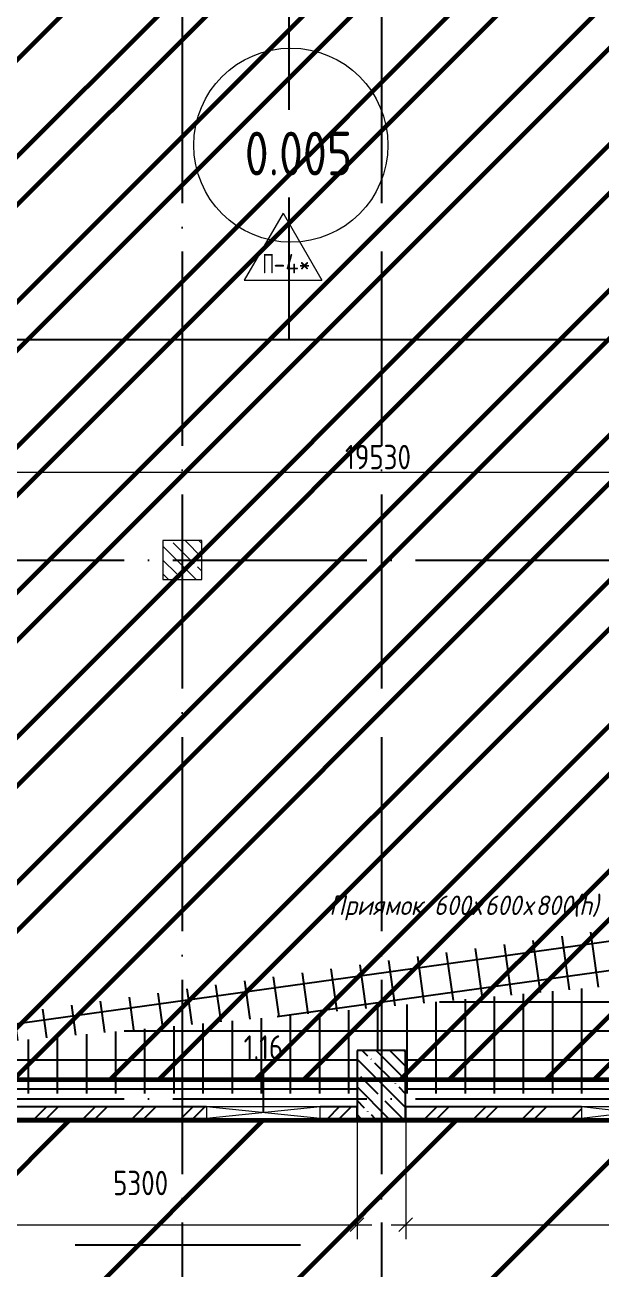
# Model space of a CAD drawing. Header units: millimetres. Extents: x -68946 to 288321, y -402657 to 324925.
# Drawn here: x 96684 to 102619, y 155419 to 168234 of the extents above; entities that cross this region are included whole.
import ezdxf

# ---------------------------------------------------------------- set-up
doc = ezdxf.new("R2010")
doc.units = ezdxf.units.MM
doc.linetypes.add('ADSK_Линия сетки', pattern=[2500, 2000, -250, 0, -250])
doc.layers.get('Defpoints').update_dxf_attribs({"color": 250})
for name, color, linetype, lineweight in [('2.5) Шпкл.  ЧНП-3', 80, 'Continuous', 60), ('3.4) ПТ-5         4 вып', 150, 'Continuous', 60), ('A-ANNO-DIMS', 250, 'Continuous', 9), ('A-AREA-IDEN', 250, 'Continuous', 9), ('A-DETL-GENF', 250, 'Continuous', 9), ('A-DETL-GENF-1', 250, 'Continuous', 5), ('A-FLOR-IDEN', 7, 'Continuous', 9), ('A-GLAZ', 250, 'Continuous', 5), ('A-GLAZ-IDEN', 7, 'Continuous', 9), ('A-WALL-1', 250, 'Continuous', 50), ('G-ANNO-SYMB-3', 250, 'Continuous', 9), ('G-ANNO-TEXT', 250, 'Continuous', 9), ('I-WALL-1', 250, 'Continuous', 5), ('S-COLS', 7, 'Continuous', 9), ('S-COLS-1', 250, 'Continuous', 5), ('S-COLS-2', 250, 'Continuous', 5), ('Оси-1', 250, 'ADSK_Линия сетки', 9)]:
    doc.layers.add(name, color=color, linetype=linetype, lineweight=lineweight)
doc.layers.add('A-FLOR-PATT-1', color=7, linetype='Continuous', lineweight=5, true_color=0xffffff)
doc.layers.add('A-GLAZ-1', color=7, linetype='Continuous', lineweight=5, true_color=0x7f7f7f)
doc.styles.add('GOST Common_1', font='', dxfattribs={"width": 0.9, "height": 250})
doc.styles.add('ISOCPEUR', font='isocpeur.ttf', dxfattribs={"width": 0.8, "height": 100})
doc.styles.add('ISOCPEUR_1', font='isocpeur.ttf', dxfattribs={"width": 0.9, "height": 250})
doc.styles.add('ISOCPEUR_I', font='isocpeui.ttf', dxfattribs={"width": 0.9, "height": 12.5})
doc.styles.add('ISOCPEUR_I_1', font='ГОСТ тип А.ttf', dxfattribs={"height": 2500})
doc.styles.add('А3', font='ГОСТ тип А.ttf')
doc.styles.get('GOST Common_1').set_extended_font_data('GOST Common')
doc.dimstyles.new('ADSK_Основной_2_5_мм', dxfattribs={"dimscale": 304.8, "dimtxt": 0.824897, "dimasz": 0.463911, "dimexe": 0.492126, "dimexo": 0.001615, "dimgap": 0.098425, "dimtad": 1, "dimdec": 0, "dimlfac": 304.8, "dimdsep": 46, "dimtxsty": 'GOST Common_1', "dimblk1": 'OBLIQUE', "dimblk2": 'OBLIQUE', "dimsah": 1, "dimcen": 0.09, "dimdle": 0.492126, "dimazin": 0, "dimtfac": 1, "dimtdec": 4, "dimtix": 1, "dimtmove": 0, "dimatfit": 3, "dimfxl": 1, "dimtvp": 1, "dimtolj": 1, "dimtzin": 0, "dimlwd": 9, "dimlwe": 9, "dimarcsym": 2})
doc.dimstyles.new('ADSK_Основной_2_5_мм_1', dxfattribs={"dimscale": 304.8, "dimtxt": 0.824897, "dimasz": 0.463911, "dimexe": 0.492126, "dimexo": 0.001615, "dimgap": 0.098425, "dimtad": 1, "dimdec": 0, "dimlfac": 304.8, "dimdsep": 46, "dimtxsty": 'GOST Common_1', "dimblk1": 'OBLIQUE', "dimblk2": 'OBLIQUE', "dimsah": 1, "dimcen": 0.09, "dimdle": 0.492126, "dimazin": 0, "dimtfac": 1, "dimtdec": 4, "dimtix": 1, "dimtmove": 1, "dimatfit": 3, "dimfxl": 1, "dimtvp": 1, "dimtolj": 1, "dimtzin": 0, "dimlwd": 9, "dimlwe": 9, "dimarcsym": 2})

# ---------------------------------------------------------------- blocks, each defined once
blk = doc.blocks.new('BSC_Колонна _Прямоугольная - 400x400-V22-АР1_Маркировочный план подвала_ Блок 2_ 3')
at = {"layer": 'S-COLS-1'}
h = blk.add_hatch(dxfattribs=at)
h.set_pattern_fill('FP_32', color=256, style=0, pattern_type=2)
h.set_pattern_definition([(135, (-85550, -45525), (-142.5619, -142.5619), []), (135, (-85407.44, -45525), (-142.5619, -142.5619), [252.016, -50.403, 3.353, -47.05])])
h.paths.add_polyline_path([(-200, -200), (200, -200), (200, 200), (-200, 200), (-200, -52)])
at = {"layer": 'S-COLS-2'}
for p, q in [((200, 200), (-200, 200)), ((-200, 200), (-200, -200)), ((200, -200), (200, 200)), ((-200, -200), (200, -200))]:
    blk.add_line(p, q, dxfattribs=at)
blk = doc.blocks.new('_Wn_-As_OpeningMEP_wall__Rectangular - _Wn_-As_OpeningMEP_wall__Rectangular-32777925-АР1_Маркировочный план подвала_ Блок 2_ 3')
at = {"layer": 'A-DETL-GENF'}
for p, q in [((525, 60), (-525, 60)), ((-525, 60), (-525, -60)), ((525, -60), (525, 60)), ((-525, -60), (525, -60))]:
    blk.add_line(p, q, dxfattribs=at)
at = {"layer": 'A-DETL-GENF-1'}
for p, q in [((525, -60), (-525, 60)), ((525, 60), (-525, -60)), ((-525, 60), (-525, -60)), ((525, -60), (525, 60))]:
    blk.add_line(p, q, dxfattribs=at)
blk = doc.blocks.new('_Wn_-As_OpeningMEP_wall__Rectangular - _Wn_-As_OpeningMEP_wall__Rectangular-35396645-АР1_Маркировочный план подвала_ Блок 2_ 3')
at = {"layer": 'A-DETL-GENF'}
for p, q in [((585, 60), (-585, 60)), ((-585, 60), (-585, -60)), ((585, -60), (585, 60)), ((-585, -60), (585, -60))]:
    blk.add_line(p, q, dxfattribs=at)
at = {"layer": 'A-DETL-GENF-1'}
for p, q in [((585, -60), (-585, 60)), ((585, 60), (-585, -60)), ((-585, 60), (-585, -60)), ((585, -60), (585, 60))]:
    blk.add_line(p, q, dxfattribs=at)
blk = doc.blocks.new('AAR_СКБ_Марка_Помещения - Номер-17325395-АР1_Маркировочный план подвала_ Блок 2_ 3')
at = {"layer": 'A-AREA-IDEN'}
blk.add_circle((0, 1.502), 4, dxfattribs=at)
blk = doc.blocks.new('_Oblique')
at = {"color": 0, "linetype": 'ByBlock', "lineweight": -2}
blk.add_line((-0.5, -0.5), (0.5, 0.5), dxfattribs=at)
blk = doc.blocks.new('*D5660')
at = {"layer": 'A-ANNO-DIMS', "color": 0, "lineweight": 9, "transparency": 16777216}
for p, q in [((94806, 156972), (94806, 155727)), ((100106, 156972), (100106, 155727)), ((94656, 155877), (100256, 155877))]:
    blk.add_line(p, q, dxfattribs=at)
at = {"layer": 'Defpoints', "color": 0, "transparency": 16777216}
for p in [(94806, 156972), (100106, 156972), (100106, 155877)]:
    blk.add_point(p, dxfattribs=at)
at = {"layer": 'A-ANNO-DIMS', "color": 0, "lineweight": 9, "transparency": 16777216, "xscale": 141.4, "yscale": 141.4, "zscale": 141.4, "rotation": 180}
blk.add_blockref('_Oblique', (94806, 155877), dxfattribs=at)
at = {"layer": 'A-ANNO-DIMS', "color": 0, "lineweight": 9, "transparency": 16777216, "xscale": 141.4, "yscale": 141.4, "zscale": 141.4}
blk.add_blockref('_Oblique', (100106, 155877), dxfattribs=at)
at = {"layer": 'A-ANNO-DIMS', "color": 0, "lineweight": 25, "transparency": 16777216, "insert": (97592, 156432), "char_height": 251.4, "width": 756.84, "attachment_point": 1, "line_spacing_factor": 1.022761, "style": 'А3'}
blk.add_mtext('\\A1;5300', dxfattribs=at)
blk = doc.blocks.new('*D5661')
at = {"layer": 'A-ANNO-DIMS', "color": 0, "lineweight": 9, "transparency": 16777216}
for p, q in [((100606, 156972), (100606, 155727)), ((105906, 156972), (105906, 155727)), ((100456, 155877), (106056, 155877))]:
    blk.add_line(p, q, dxfattribs=at)
at = {"layer": 'Defpoints', "color": 0, "transparency": 16777216}
for p in [(100606, 156972), (105906, 156972), (105906, 155877)]:
    blk.add_point(p, dxfattribs=at)
at = {"layer": 'A-ANNO-DIMS', "color": 0, "lineweight": 9, "transparency": 16777216, "xscale": 141.4, "yscale": 141.4, "zscale": 141.4, "rotation": 180}
blk.add_blockref('_Oblique', (100606, 155877), dxfattribs=at)
at = {"layer": 'A-ANNO-DIMS', "color": 0, "lineweight": 9, "transparency": 16777216, "xscale": 141.4, "yscale": 141.4, "zscale": 141.4}
blk.add_blockref('_Oblique', (105906, 155877), dxfattribs=at)
at = {"layer": 'A-ANNO-DIMS', "color": 0, "lineweight": 25, "transparency": 16777216, "insert": (103256, 156033), "char_height": 251.4, "width": 756.84, "attachment_point": 5, "style": 'А3'}
blk.add_mtext('\\A1;5300', dxfattribs=at)
blk = doc.blocks.new('*D5595')
at = {"layer": 'A-ANNO-DIMS', "color": 0, "lineweight": 9, "transparency": 16777216}
for p, q in [((110086, 164282), (110086, 163478)), ((90556, 163727), (90556, 163478)), ((90406, 163628), (110236, 163628))]:
    blk.add_line(p, q, dxfattribs=at)
at = {"layer": 'Defpoints', "color": 0, "transparency": 16777216}
for p in [(110086, 164282), (90556, 163728), (110086, 163628)]:
    blk.add_point(p, dxfattribs=at)
at = {"layer": 'A-ANNO-DIMS', "color": 0, "lineweight": 9, "transparency": 16777216, "xscale": 141.4, "yscale": 141.4, "zscale": 141.4, "rotation": 180}
blk.add_blockref('_Oblique', (90556, 163628), dxfattribs=at)
at = {"layer": 'A-ANNO-DIMS', "color": 0, "lineweight": 9, "transparency": 16777216, "xscale": 141.4, "yscale": 141.4, "zscale": 141.4}
blk.add_blockref('_Oblique', (110086, 163628), dxfattribs=at)
at = {"layer": 'A-ANNO-DIMS', "color": 0, "lineweight": 25, "transparency": 16777216, "insert": (100321, 163783), "char_height": 251.4, "width": 889.8, "attachment_point": 5, "style": 'А3'}
blk.add_mtext('\\A1;19530', dxfattribs=at)
blk = doc.blocks.new('AAR_СКБ_Марка_Перекрытия - Марка пола-17325028-АР1_Маркировочный план подвала_ Блок 2_ 3')
at = {"layer": 'A-FLOR-IDEN'}
for p, q in [((0, 6.93), (-4, 0)), ((0, 6.93), (4, 0)), ((-4, 0), (4, 0))]:
    blk.add_line(p, q, dxfattribs=at)

msp = doc.modelspace()

# ---------------------------------------------------------------- hatches: boundary and pattern name
at = {"layer": '3.4) ПТ-5         4 вып'}
h = msp.add_hatch(dxfattribs=at)
h.set_pattern_fill('ANSI31', color=256, scale=444)
h.paths.add_polyline_path([(113915.5784, 156952.2731), (82305.5784, 156952.2731), (82305.5784, 152972.2725), (87555.5784, 152972.2725), (87555.5784, 143672.2731), (113915.5784, 143672.2731)])
h.paths.add_polyline_path([(91705.5248, 149714.7401), (91705.5248, 143759.7728), (91730.5248, 143822.2725), (91730.5248, 149777.2398)], flags=16)
edge = h.paths.add_edge_path(flags=17)
edge.add_line((91705.5248, 143672.2731), (91705.5248, 149802.2398))
at = {"layer": 'A-FLOR-PATT-1', "lineweight": 25}
h = msp.add_hatch(dxfattribs=at)
h.set_pattern_fill('FP_131', color=256, style=0, pattern_type=2)
h.set_pattern_definition([(97.93, (99682.24, 157469.36), (-297.126, -41.39), []), (187.93, (99682.24, 157469.36), (41.388, -297.131), [])])
h.paths.add_polyline_path([(90755.5784, 157233.2924), (94305.5784, 157560.6982), (94305.5784, 157672.2956), (94805.5784, 157672.2956), (94805.5784, 157606.8116), (103075.5784, 158369.5288), (103075.5784, 158968.0789), (90755.5784, 157236.4348)])
h = msp.add_hatch(dxfattribs=at)
h.set_pattern_fill('FP_126', color=256, style=0, pattern_type=2)
h.set_pattern_definition([(90, (100320.57, 157275.23), (-300, 2e-14), []), (180, (100320.57, 157275.23), (-4e-14, -299.441), [])])
h.paths.add_polyline_path([(109950.5784, 157227.2956), (103735.5784, 158366.7952), (103735.5784, 158342.2956), (103075.5784, 158342.2956), (103075.5784, 158369.5288), (94805.5784, 157606.8116), (94805.5784, 157227.2956), (100105.5784, 157227.2956), (100105.5784, 157672.2956), (100605.5784, 157672.2956), (100605.5784, 157227.2956), (105905.5784, 157227.2956), (105905.5784, 157672.2956), (106405.5784, 157672.2956), (106405.5784, 157227.2956), (107323.314, 157227.2956)])
h.paths.add_polyline_path([(94305.5784, 157227.2956), (94305.5784, 157560.6982), (90755.5784, 157233.2924), (90755.5784, 157227.2956), (91455.5565, 157227.2956)])
at = {"layer": 'I-WALL-1', "lineweight": 25}
h = msp.add_hatch(dxfattribs=at)
h.set_pattern_fill('FP_2', color=256, style=0, pattern_type=2)
h.set_pattern_definition([(45, (12755.58, 117197.27), (-251.4472, 251.4472), []), (45, (12755.58, 117578.27), (-251.4472, 251.4472), [])])
h.paths.add_polyline_path([(110205.5784, 156972.2956), (110205.5784, 157092.2956), (106405.5784, 157092.2956), (106405.5784, 156972.2956), (107323.314, 156972.2956)])
h.paths.add_polyline_path([(105905.5784, 156972.2956), (105905.5784, 157092.2956), (103465.5784, 157092.2956), (103465.5784, 156972.2956), (104569.2483, 156972.2956)])
h.paths.add_polyline_path([(102415.5784, 156972.2956), (102415.5784, 157092.2956), (100605.5784, 157092.2956), (100605.5784, 156972.2956), (101815.1825, 156972.2956)])
h.paths.add_polyline_path([(99725.5784, 156972.2956), (100105.5784, 156972.2956), (100105.5784, 157092.2956), (99725.5784, 157092.2956), (99725.5784, 157083.6918)])
h.paths.add_polyline_path([(98555.5784, 156972.2956), (98555.5784, 157092.2956), (94805.5784, 157092.2956), (94805.5784, 156972.2956)])
h.paths.add_polyline_path([(94305.5784, 156972.2956), (94305.5784, 157092.2956), (90755.5784, 157092.2956), (90755.5784, 156972.2956), (90798.9196, 156972.2956)])
at = {"layer": 'S-COLS-1', "lineweight": 25}
h = msp.add_hatch(dxfattribs=at)
h.set_pattern_fill('FP_1', color=256, style=0, pattern_type=2)
h.set_pattern_definition([(135, (12755.58, 117197.27), (-142.5612, -142.5612), []), (135, (12898.14, 117197.27), (-142.5612, -142.5612), [252.016, -50.403, 3.353, -47.05])])
h.paths.add_polyline_path([(100105.5784, 156972.2956), (100605.5784, 156972.2956), (100605.5784, 157672.2956), (100105.5784, 157672.2956), (100105.5784, 157092.2956)])

# ---------------------------------------------------------------- linework, layer by layer
at = {"layer": '3.4) ПТ-5         4 вып'}
msp.add_lwpolyline([(113915.5784, 143672.2731), (82305.5784, 143672.2731), (82305.5784, 156952.2731), (113915.5784, 156952.2731)], close=True, dxfattribs=at)
at = {"layer": 'A-GLAZ-IDEN', "lineweight": 25}
msp.add_line((99140.5784, 157032.2956), (99140.5784, 157471.5292), dxfattribs=at)
at = {"layer": 'A-WALL-1', "lineweight": 25}
for p, q in [((98555.5784, 157092.2956), (94805.5784, 157092.2956)), ((100105.5784, 157092.2956), (99725.5784, 157092.2956)), ((100105.5784, 156972.2956), (100105.5784, 157092.2956)), ((102415.5784, 157092.2956), (100605.5784, 157092.2956)), ((100605.5784, 157092.2956), (100605.5784, 156972.2956)), ((94805.5784, 156972.2956), (98555.5784, 156972.2956)), ((99725.5784, 156972.2956), (100105.5784, 156972.2956)), ((100605.5784, 156972.2956), (102415.5784, 156972.2956))]:
    msp.add_line(p, q, dxfattribs=at)
at = {"layer": 'G-ANNO-SYMB-3', "lineweight": 25}
for p, q in [((99402.0006, 176896.8257), (99402.0006, 165000.2765)), ((81029.3468, 164995.4073), (109491.4801, 164995.4073)), ((99521.1799, 155665.6336), (97200.654, 155665.6336))]:
    msp.add_line(p, q, dxfattribs=at)
at = {"layer": 'S-COLS', "lineweight": 25}
for p, q in [((100105.5784, 157092.2956), (100105.5784, 156972.2956)), ((100605.5784, 156972.2956), (100605.5784, 157092.2956))]:
    msp.add_line(p, q, dxfattribs=at)
at = {"layer": 'S-COLS-2', "lineweight": 25}
for p, q in [((100605.5784, 157672.2956), (100105.5784, 157672.2956)), ((100105.5784, 157672.2956), (100105.5784, 157092.2956)), ((100605.5784, 157092.2956), (100605.5784, 157672.2956)), ((100105.5784, 156972.2956), (100605.5784, 156972.2956))]:
    msp.add_line(p, q, dxfattribs=at)
at = {"layer": 'Оси-1', "lineweight": 25}
for p, q in [((98305.5786, 178399.2771), (98305.5786, 113438.4326)), ((100355.5784, 178399.2771), (100355.5784, 113438.4326)), ((78205.6799, 162722.2725), (169576.458, 162722.2725)), ((78205.6799, 157172.2725), (169576.458, 157172.2725))]:
    msp.add_line(p, q, dxfattribs=at)

# ---------------------------------------------------------------- block references
at = {"layer": 'A-AREA-IDEN', "lineweight": 25, "xscale": 250, "yscale": 250, "zscale": 99.99999999999993}
msp.add_blockref('AAR_СКБ_Марка_Помещения - Номер-17325395-АР1_Маркировочный план подвала_ Блок 2_ 3', (99423.1222, 166619.7041), dxfattribs=at)
at = {"layer": 'A-FLOR-IDEN', "lineweight": 25, "xscale": 99.99999999999993, "yscale": 99.99999999999993, "zscale": 99.99999999999993}
msp.add_blockref('AAR_СКБ_Марка_Перекрытия - Марка пола-17325028-АР1_Маркировочный план подвала_ Блок 2_ 3', (99343.4668, 165603.1665), dxfattribs=at)
at = {"layer": 'A-GLAZ', "lineweight": 25}
msp.add_blockref('_Wn_-As_OpeningMEP_wall__Rectangular - _Wn_-As_OpeningMEP_wall__Rectangular-35396645-АР1_Маркировочный план подвала_ Блок 2_ 3', (99140.5784, 157032.2956), dxfattribs=at)
at = {"layer": 'A-GLAZ-1', "lineweight": 25}
msp.add_blockref('_Wn_-As_OpeningMEP_wall__Rectangular - _Wn_-As_OpeningMEP_wall__Rectangular-32777925-АР1_Маркировочный план подвала_ Блок 2_ 3', (102940.5784, 157032.2956), dxfattribs=at)
at = {"layer": 'S-COLS-2', "lineweight": 25}
msp.add_blockref('BSC_Колонна _Прямоугольная - 400x400-V22-АР1_Маркировочный план подвала_ Блок 2_ 3', (98305.5786, 162722.2725), dxfattribs=at)

# ---------------------------------------------------------------- texts
at = {"layer": 'A-FLOR-IDEN', "lineweight": 25, "char_height": 200, "attachment_point": 1, "style": 'ISOCPEUR_1'}
for s, insert, width in [('\\fISOCPEUR|b0|i0|c204|p34|;\\W.7;П', (99129.1319, 165874.5523), 140.295312), ('-4*', (99244.8871, 165874.5523), 404.0505)]:
    msp.add_mtext(s, dxfattribs=dict(at, insert=insert, width=width))
at = {"layer": 'A-GLAZ-IDEN', "lineweight": 25, "insert": (98937.097, 157827.8834), "char_height": 250, "width": 481.0125, "attachment_point": 1, "style": 'ISOCPEUR_I_1'}
msp.add_mtext('1.16', dxfattribs=at)
at = {"layer": 'G-ANNO-TEXT', "lineweight": 25, "char_height": 200, "attachment_point": 1, "style": 'ISOCPEUR_I'}
for s, insert, width in [('800(h)', (101943.5698, 159266.6797), 822.531375), ('Приямок', (99818.3042, 159266.6797), 1168.860375), (' 600', (100782.7104, 159266.6797), 613.290937), ('\\fISOCPEUR|b0|i1|c204|p34|;\\W.9;х', (101288.726, 159266.6797), 158.734125), ('600', (101419.6948, 159266.6797), 476.202375), ('\\fISOCPEUR|b0|i1|c204|p34|;\\W.9;х', (101812.601, 159266.6797), 158.734125)]:
    msp.add_mtext(s, dxfattribs=dict(at, insert=insert, width=width))

# ---------------------------------------------------------------- dimensions: what is measured, and where the dimension line sits
at = {"layer": 'A-ANNO-DIMS', "lineweight": 25}
for base, p1, p2, override, picture, middle in [((110085.5784, 163627.6371), (90555.5784, 163727.622), (110085.5784, 164282.2956), {"dimlfac": 1, "dimpost": '<>', "dimtxsty": 'А3', "dimfxl": 19537.875084}, '*D5595', (100320.5784, 163783.3515)), ((105905.5784, 155876.8296), (100605.5784, 156972.2956), (105905.5784, 156972.2956), {"dimlfac": 1, "dimpost": '<>', "dimtxsty": 'А3', "dimfxl": 5300}, '*D5661', (103255.5784, 156032.544))]:
    dim = msp.add_linear_dim(base=base, p1=p1, p2=p2, dimstyle='ADSK_Основной_2_5_мм', override=override, dxfattribs=at)
    dim.commit()
    dim.dimension.update_dxf_attribs({"geometry": picture, "text_midpoint": middle})
dim = msp.add_linear_dim(base=(100105.5784, 155876.8296), p1=(94805.5784, 156972.2956), p2=(100105.5784, 156972.2956), dimstyle='ADSK_Основной_2_5_мм_1', override={"dimlfac": 1, "dimpost": '<>', "dimtxsty": 'А3', "dimfxl": 5300}, dxfattribs=at)
dim.commit()
dim.dimension.update_dxf_attribs({"geometry": '*D5660', "text_midpoint": (97970.105, 156066.87), "dimtype": 160})

# ---------------------------------------------------------------- next in the draw order: texts
at = {"layer": 'A-AREA-IDEN', "lineweight": 25, "insert": (98948.535, 167133.8462), "char_height": 450, "width": 858.607312, "attachment_point": 1, "style": 'ISOCPEUR', "bg_fill": 3, "box_fill_scale": 1.5, "bg_fill_color": 256, "bg_fill_transparency": 0}
msp.add_mtext('0.005', dxfattribs=at)

# ---------------------------------------------------------------- next in the draw order: hatches: boundary and pattern name
at = {"layer": '2.5) Шпкл.  ЧНП-3'}
h = msp.add_hatch(dxfattribs=at)
h.set_pattern_fill('ANSI32', color=256, scale=111)
h.paths.add_polyline_path([(110085.5784, 166492.2956), (105905.5784, 166492.2956), (105905.5784, 175697.3888), (94505.5784, 175697.3888), (94505.5784, 174572.2725), (90755.5784, 174572.2725), (90755.5784, 157372.2725), (105905.5784, 157372.2725), (105905.5784, 157092.2956), (110085.5784, 157092.2956)])

# ---------------------------------------------------------------- next in the draw order: linework, layer by layer
msp.add_lwpolyline([(90755.5784, 174572.2725), (90755.5784, 157372.2725), (105905.5784, 157372.2725)], dxfattribs=at)

doc.saveas('drawing.dxf')
